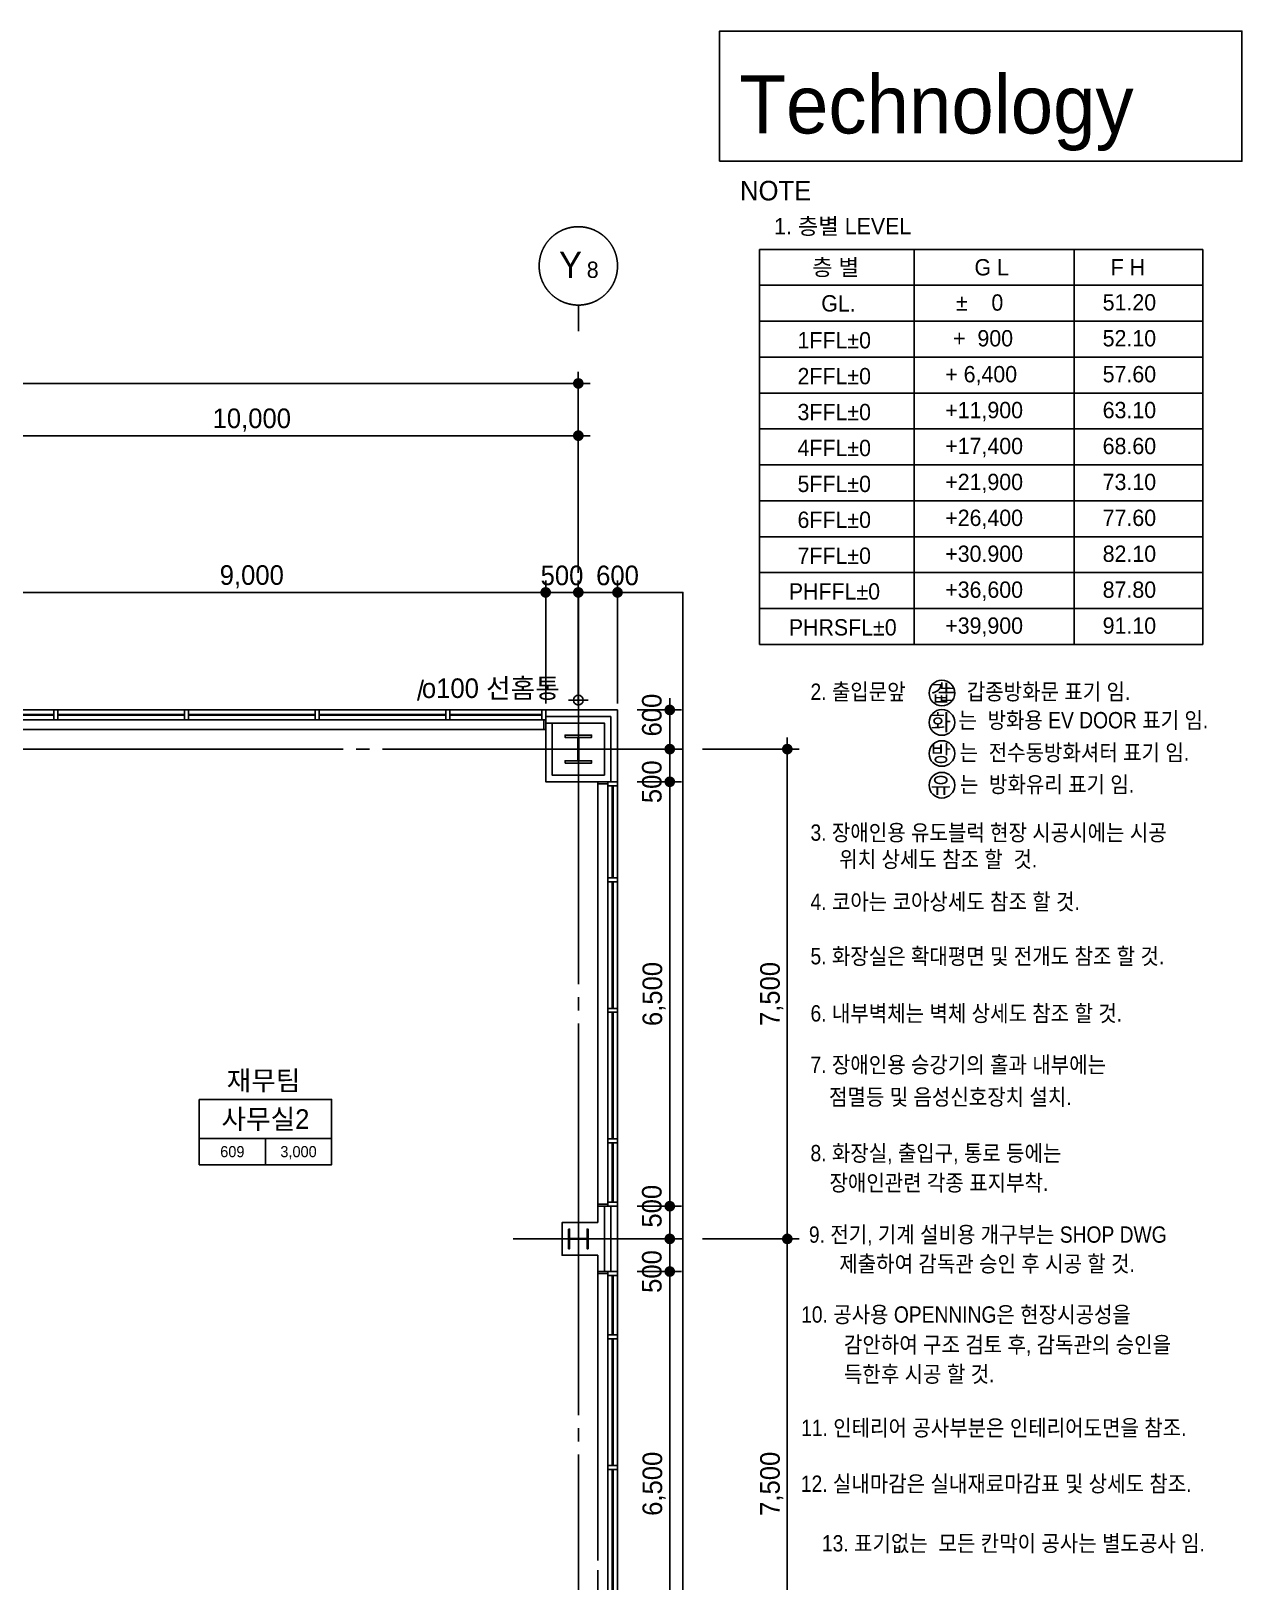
# Model space of a CAD drawing. Extents: x 14411873 to 14490035, y -1804798 to -1750552.
# Drawn here: x 14471493 to 14490035, y -1774303 to -1750552 of the extents above; entities that cross this region are included whole.
import ezdxf
from ezdxf.enums import TextEntityAlignment as Align

# ---------------------------------------------------------------- set-up
doc = ezdxf.new("R2010")
doc.units = 0
doc.header["$LTSCALE"] = 100
doc.header["$MEASUREMENT"] = 0
doc.header["$PDSIZE"] = -10
doc.linetypes.add('CEN', pattern=[66, 60, -2, 2, -2])
doc.layers.get('0').update_dxf_attribs({"linetype": 'CONTINUOUS'})
doc.layers.get('Defpoints').update_dxf_attribs({"linetype": 'CONTINUOUS'})
for name, color, linetype in [('0-내벽고정식', 7, 'CONTINUOUS'), ('8', 8, 'CONTINUOUS'), ('AXIS', 7, 'CEN'), ('CEN', 1, 'CEN'), ('COL', 2, 'CONTINUOUS'), ('col2', 3, 'CONTINUOUS'), ('DIM', 7, 'CONTINUOUS'), ('TEXT', 2, 'CONTINUOUS'), ('TEXT1', 7, 'CONTINUOUS'), ('WALL-1', 7, 'CONTINUOUS'), ('WALL-UNKNOWN', 3, 'CONTINUOUS'), ('WID', 4, 'CONTINUOUS'), ('WINE', 8, 'CONTINUOUS'), ('우수드레인', 8, 'CONTINUOUS')]:
    doc.layers.add(name, color=color, linetype=linetype)
doc.styles.add('HY울를도M', font='HYWULM.TTF')
doc.styles.add('굴림', font='H2HDRM.TTF')
doc.styles.add('돋음', font='Dotum.ttf', dxfattribs={"height": 3})
doc.dimstyles.new('DIM100', dxfattribs={"dimtxt": 300, "dimasz": 120, "dimexe": 1, "dimexo": 100, "dimgap": 60, "dimtad": 1, "dimdec": 4, "dimzin": 0, "dimdsep": 46, "dimlunit": 6, "dimtxsty": '굴림', "dimblk": 'DOTT', "dimcen": 0.09, "dimadec": 0, "dimazin": 0, "dimtfac": 1, "dimtdec": 4, "dimtofl": 0, "dimtmove": 2, "dimatfit": 2, "dimldrblk": 'DOTT', "dimfxl": 1, "dimtolj": 1, "dimtzin": 0, "dimarcsym": 0})
doc.dimstyles.new('DIM50', dxfattribs={"dimscale": 50, "dimtxt": 3, "dimasz": 1.2, "dimexe": 1, "dimexo": 1, "dimgap": 0.6, "dimtad": 1, "dimdec": 4, "dimzin": 0, "dimdsep": 46, "dimlunit": 6, "dimtxsty": '굴림', "dimblk": 'DOTT', "dimcen": 0.09, "dimadec": 0, "dimazin": 0, "dimtfac": 1, "dimtdec": 4, "dimtofl": 0, "dimtmove": 2, "dimatfit": 2, "dimldrblk": 'DOTT', "dimfxl": 1, "dimtolj": 1, "dimtzin": 0, "dimarcsym": 0})

# ---------------------------------------------------------------- blocks, each defined once
blk = doc.blocks.new('DOTT')
for p, q in [((-1.5, 0), (1.5, 0)), ((0, 1.5), (0, -1.5))]:
    blk.add_line(p, q)
at = {"color": 6, "const_width": 0.68}
blk.add_lwpolyline([(-0.34, 0, 1), (0.34, 0, 1)], format="xyb", close=True, dxfattribs=at)
blk = doc.blocks.new('*D23')
at = {"layer": 'Defpoints', "color": 0, "lineweight": -3}
for p in [(14479873, -1755949), (14419873, -1759149), (14479873, -1759149)]:
    blk.add_point(p, dxfattribs=at)
at = {"layer": 'DIM', "color": 7, "lineweight": -2}
for p, q in [((14419873, -1758849), (14419873, -1755849)), ((14479873, -1758849), (14479873, -1755849)), ((14419993, -1755949), (14479753, -1755949))]:
    blk.add_line(p, q, dxfattribs=at)
at = {"layer": 'DIM', "color": 7, "lineweight": -2, "xscale": 120, "yscale": 120, "zscale": 120, "rotation": 180}
blk.add_blockref('DOTT', (14419873, -1755949), dxfattribs=at)
at = {"layer": 'DIM', "color": 7, "lineweight": -2, "xscale": 120, "yscale": 120, "zscale": 120}
blk.add_blockref('DOTT', (14479873, -1755949), dxfattribs=at)
at = {"layer": 'DIM', "color": 3, "insert": (14449873, -1755710), "char_height": 300, "attachment_point": 5, "style": '굴림'}
blk.add_mtext('\\A1;60,000', dxfattribs=at)
blk = doc.blocks.new('*D29')
at = {"layer": 'Defpoints', "color": 0, "lineweight": -3}
for p in [(14479873, -1756749), (14469873, -1759149), (14479873, -1759149)]:
    blk.add_point(p, dxfattribs=at)
at = {"layer": 'DIM', "color": 7, "lineweight": -2}
for p, q in [((14469873, -1758849), (14469873, -1756649)), ((14469993, -1756749), (14479753, -1756749)), ((14479873, -1758849), (14479873, -1756649))]:
    blk.add_line(p, q, dxfattribs=at)
at = {"layer": 'DIM', "color": 7, "lineweight": -2, "xscale": 120, "yscale": 120, "zscale": 120, "rotation": 180}
blk.add_blockref('DOTT', (14469873, -1756749), dxfattribs=at)
at = {"layer": 'DIM', "color": 7, "lineweight": -2, "xscale": 120, "yscale": 120, "zscale": 120}
blk.add_blockref('DOTT', (14479873, -1756749), dxfattribs=at)
at = {"layer": 'DIM', "color": 3, "insert": (14474873, -1756511), "char_height": 300, "attachment_point": 5, "style": '굴림'}
blk.add_mtext('\\A1;10,000', dxfattribs=at)
blk = doc.blocks.new('BOMBOM_S')
at = {"color": 7}
blk.add_line((0, 0.4), (0, 0), dxfattribs=at)
blk.add_lwpolyline([(-0.6, 1, 1), (0.6, 1, 1), (-0.6, 1, 1)], format="xyb", dxfattribs=at)
at = {"color": 1, "style": '돋음'}
for tag, p, height in [('X', (-0.295, 0.816), 0.4), ('N', (0.129, 0.816), 0.25)]:
    blk.add_attdef(tag, p, '', height=height, dxfattribs=at)
blk = doc.blocks.new('*D42')
at = {"layer": 'Defpoints', "color": 0, "lineweight": -3}
for p in [(14481473, -1761549), (14483073, -1761549), (14481473, -1769049)]:
    blk.add_point(p, dxfattribs=at)
at = {"layer": 'DIM', "color": 7, "lineweight": -2}
for p, q in [((14481773, -1761549), (14483173, -1761549)), ((14483073, -1768929), (14483073, -1761669)), ((14481773, -1769049), (14483173, -1769049))]:
    blk.add_line(p, q, dxfattribs=at)
at = {"layer": 'DIM', "color": 7, "lineweight": -2, "xscale": 120, "yscale": 120, "zscale": 120}
for p, rotation in [((14483073, -1761549), 90), ((14483073, -1769049), 270)]:
    blk.add_blockref('DOTT', p, dxfattribs=dict(at, rotation=rotation))
at = {"layer": 'DIM', "color": 3, "insert": (14482835, -1765299), "char_height": 300, "attachment_point": 5, "rotation": 90, "style": '굴림'}
blk.add_mtext('\\A1;7,500', dxfattribs=at)
blk = doc.blocks.new('*D43')
at = {"layer": 'Defpoints', "color": 0, "lineweight": -3}
for p in [(14481473, -1769049), (14483073, -1769049), (14481473, -1776549)]:
    blk.add_point(p, dxfattribs=at)
at = {"layer": 'DIM', "color": 7, "lineweight": -2}
for p, q in [((14481773, -1769049), (14483173, -1769049)), ((14483073, -1776429), (14483073, -1769169)), ((14481773, -1776549), (14483173, -1776549))]:
    blk.add_line(p, q, dxfattribs=at)
at = {"layer": 'DIM', "color": 7, "lineweight": -2, "xscale": 120, "yscale": 120, "zscale": 120}
for p, rotation in [((14483073, -1769049), 90), ((14483073, -1776549), 270)]:
    blk.add_blockref('DOTT', p, dxfattribs=dict(at, rotation=rotation))
at = {"layer": 'DIM', "color": 3, "insert": (14482835, -1772799), "char_height": 300, "attachment_point": 5, "rotation": 90, "style": '굴림'}
blk.add_mtext('\\A1;7,500', dxfattribs=at)
blk = doc.blocks.new('*D70')
at = {"layer": 'Defpoints', "color": 0, "lineweight": -3, "ltscale": 3}
for p in [(14479373, -1759149), (14470373, -1760949), (14479373, -1760949)]:
    blk.add_point(p, dxfattribs=at)
at = {"layer": 'DIM', "color": 7, "lineweight": -2, "ltscale": 3}
for p, q in [((14470373, -1760849), (14470373, -1759148)), ((14470493, -1759149), (14479253, -1759149)), ((14479373, -1760849), (14479373, -1759148))]:
    blk.add_line(p, q, dxfattribs=at)
at = {"layer": 'DIM', "color": 7, "lineweight": -2, "ltscale": 3, "xscale": 120, "yscale": 120, "zscale": 120, "rotation": 180}
blk.add_blockref('DOTT', (14470373, -1759149), dxfattribs=at)
at = {"layer": 'DIM', "color": 7, "lineweight": -2, "ltscale": 3, "xscale": 120, "yscale": 120, "zscale": 120}
blk.add_blockref('DOTT', (14479373, -1759149), dxfattribs=at)
at = {"layer": 'DIM', "color": 3, "ltscale": 3, "insert": (14474873, -1758911), "char_height": 300, "attachment_point": 5, "style": '굴림'}
blk.add_mtext('\\A1;9,000', dxfattribs=at)
blk = doc.blocks.new('*D72')
at = {"layer": 'Defpoints', "color": 0, "lineweight": -3, "ltscale": 3}
for p in [(14479373, -1759149), (14479373, -1760949), (14479873, -1760949)]:
    blk.add_point(p, dxfattribs=at)
at = {"layer": 'DIM', "color": 7, "lineweight": -2, "ltscale": 3}
for p, q in [((14479373, -1760849), (14479373, -1759148)), ((14479753, -1759149), (14479493, -1759149)), ((14479873, -1760849), (14479873, -1759148))]:
    blk.add_line(p, q, dxfattribs=at)
at = {"layer": 'DIM', "color": 7, "lineweight": -2, "ltscale": 3, "xscale": 120, "yscale": 120, "zscale": 120, "rotation": 180}
blk.add_blockref('DOTT', (14479373, -1759149), dxfattribs=at)
at = {"layer": 'DIM', "color": 7, "lineweight": -2, "ltscale": 3, "xscale": 120, "yscale": 120, "zscale": 120}
blk.add_blockref('DOTT', (14479873, -1759149), dxfattribs=at)
at = {"layer": 'DIM', "color": 3, "ltscale": 3, "insert": (14479623, -1758891), "char_height": 300, "attachment_point": 5, "style": '굴림'}
blk.add_mtext('\\A1;500', dxfattribs=at)
blk = doc.blocks.new('*D95')
at = {"layer": 'Defpoints', "color": 0, "lineweight": -3, "ltscale": 3}
for p in [(14479873, -1759149), (14479873, -1760949), (14480473, -1760949)]:
    blk.add_point(p, dxfattribs=at)
at = {"layer": 'DIM', "color": 7, "lineweight": -2, "ltscale": 3}
for p, q in [((14479873, -1760849), (14479873, -1759148)), ((14480353, -1759149), (14479993, -1759149)), ((14480473, -1760849), (14480473, -1759148))]:
    blk.add_line(p, q, dxfattribs=at)
at = {"layer": 'DIM', "color": 7, "lineweight": -2, "ltscale": 3, "xscale": 120, "yscale": 120, "zscale": 120, "rotation": 180}
blk.add_blockref('DOTT', (14479873, -1759149), dxfattribs=at)
at = {"layer": 'DIM', "color": 7, "lineweight": -2, "ltscale": 3, "xscale": 120, "yscale": 120, "zscale": 120}
blk.add_blockref('DOTT', (14480473, -1759149), dxfattribs=at)
at = {"layer": 'DIM', "color": 3, "ltscale": 3, "insert": (14480473, -1758891), "char_height": 300, "attachment_point": 5, "style": '굴림'}
blk.add_mtext('\\A1;600', dxfattribs=at)
blk = doc.blocks.new('aw-6500a-300')
at = {"layer": 'WID'}
for points in [[(-300, 0), (-300, -30), (-150, -30), (-150, 0)], [(0, 0), (0, -60), (-150, -60), (-150, 0)], [(-69, -970), (-81, -970), (-81, -60), (-69, -60)], [(0, -970), (0, -1030), (-150, -1030), (-150, -970)], [(-69, -2970), (-81, -2970), (-81, -1030), (-69, -1030)], [(0, -2970), (0, -3030), (-150, -3030), (-150, -2970)], [(-69, -4970), (-81, -4970), (-81, -3030), (-69, -3030)], [(0, -4970), (0, -5030), (-150, -5030), (-150, -4970)], [(-69, -5030), (-81, -5030), (-81, -6440), (-69, -6440)], [(-300, -6470), (-300, -6500), (-150, -6500), (-150, -6470)], [(0, -6440), (0, -6500), (-150, -6500), (-150, -6440)]]:
    blk.add_lwpolyline(points, close=True, dxfattribs=at)
at = {"layer": 'WINE'}
for p, q in [((-150, 0), (-150, -6500)), ((0, 0), (0, -6500))]:
    blk.add_line(p, q, dxfattribs=at)
blk = doc.blocks.new('*D122')
at = {"layer": 'Defpoints', "color": 0, "lineweight": -3}
for p in [(14480473, -1762049), (14481273, -1762049), (14480473, -1768549)]:
    blk.add_point(p, dxfattribs=at)
at = {"layer": 'DIM', "color": 7, "lineweight": -2}
for p, q in [((14480773, -1762049), (14481373, -1762049)), ((14481273, -1768429), (14481273, -1762169)), ((14480773, -1768549), (14481373, -1768549))]:
    blk.add_line(p, q, dxfattribs=at)
at = {"layer": 'DIM', "color": 7, "lineweight": -2, "xscale": 120, "yscale": 120, "zscale": 120}
for p, rotation in [((14481273, -1762049), 90), ((14481273, -1768549), 270)]:
    blk.add_blockref('DOTT', p, dxfattribs=dict(at, rotation=rotation))
at = {"layer": 'DIM', "color": 3, "insert": (14481034, -1765299), "char_height": 300, "attachment_point": 5, "rotation": 90, "style": '굴림'}
blk.add_mtext('\\A1;6,500', dxfattribs=at)
blk = doc.blocks.new('*D123')
at = {"layer": 'Defpoints', "color": 0, "lineweight": -3}
for p in [(14480473, -1761549), (14481273, -1761549), (14480473, -1762049)]:
    blk.add_point(p, dxfattribs=at)
at = {"layer": 'DIM', "color": 7, "lineweight": -2}
for p, q in [((14480773, -1761549), (14481373, -1761549)), ((14481273, -1761929), (14481273, -1761669)), ((14480773, -1762049), (14481373, -1762049))]:
    blk.add_line(p, q, dxfattribs=at)
at = {"layer": 'DIM', "color": 7, "lineweight": -2, "xscale": 120, "yscale": 120, "zscale": 120}
for p, rotation in [((14481273, -1761549), 90), ((14481273, -1762049), 270)]:
    blk.add_blockref('DOTT', p, dxfattribs=dict(at, rotation=rotation))
at = {"layer": 'DIM', "color": 3, "insert": (14481000, -1762049), "char_height": 300, "attachment_point": 5, "rotation": 90, "style": '굴림'}
blk.add_mtext('\\A1;500', dxfattribs=at)
blk = doc.blocks.new('*D124')
at = {"layer": 'Defpoints', "color": 0, "lineweight": -3}
for p in [(14480473, -1768549), (14480473, -1769049), (14481273, -1769049)]:
    blk.add_point(p, dxfattribs=at)
at = {"layer": 'DIM', "color": 7, "lineweight": -2}
for p, q in [((14480773, -1768549), (14481373, -1768549)), ((14481273, -1768669), (14481273, -1768929)), ((14480773, -1769049), (14481373, -1769049))]:
    blk.add_line(p, q, dxfattribs=at)
at = {"layer": 'DIM', "color": 7, "lineweight": -2, "xscale": 120, "yscale": 120, "zscale": 120}
for p, rotation in [((14481273, -1768549), 90), ((14481273, -1769049), 270)]:
    blk.add_blockref('DOTT', p, dxfattribs=dict(at, rotation=rotation))
at = {"layer": 'DIM', "color": 3, "insert": (14481000, -1768549), "char_height": 300, "attachment_point": 5, "rotation": 90, "style": '굴림'}
blk.add_mtext('\\A1;500', dxfattribs=at)
blk = doc.blocks.new('*D125')
at = {"layer": 'Defpoints', "color": 0, "lineweight": -3}
for p in [(14480473, -1769549), (14480473, -1776049), (14481273, -1776049)]:
    blk.add_point(p, dxfattribs=at)
at = {"layer": 'DIM', "color": 7, "lineweight": -2}
for p, q in [((14480773, -1769549), (14481373, -1769549)), ((14481273, -1769669), (14481273, -1775929)), ((14480773, -1776049), (14481373, -1776049))]:
    blk.add_line(p, q, dxfattribs=at)
at = {"layer": 'DIM', "color": 7, "lineweight": -2, "xscale": 120, "yscale": 120, "zscale": 120}
for p, rotation in [((14481273, -1769549), 90), ((14481273, -1776049), 270)]:
    blk.add_blockref('DOTT', p, dxfattribs=dict(at, rotation=rotation))
at = {"layer": 'DIM', "color": 3, "insert": (14481034, -1772799), "char_height": 300, "attachment_point": 5, "rotation": 90, "style": '굴림'}
blk.add_mtext('\\A1;6,500', dxfattribs=at)
blk = doc.blocks.new('*D127')
at = {"layer": 'Defpoints', "color": 0, "lineweight": -3}
for p in [(14480473, -1769049), (14481273, -1769049), (14480473, -1769549)]:
    blk.add_point(p, dxfattribs=at)
at = {"layer": 'DIM', "color": 7, "lineweight": -2}
for p, q in [((14480773, -1769049), (14481373, -1769049)), ((14481273, -1769429), (14481273, -1769169)), ((14480773, -1769549), (14481373, -1769549))]:
    blk.add_line(p, q, dxfattribs=at)
at = {"layer": 'DIM', "color": 7, "lineweight": -2, "xscale": 120, "yscale": 120, "zscale": 120}
for p, rotation in [((14481273, -1769049), 90), ((14481273, -1769549), 270)]:
    blk.add_blockref('DOTT', p, dxfattribs=dict(at, rotation=rotation))
at = {"layer": 'DIM', "color": 3, "insert": (14481000, -1769549), "char_height": 300, "attachment_point": 5, "rotation": 90, "style": '굴림'}
blk.add_mtext('\\A1;500', dxfattribs=at)
blk = doc.blocks.new('*D128')
at = {"layer": 'Defpoints', "color": 0, "lineweight": -3}
for p in [(14480473, -1760949), (14480473, -1761549), (14481273, -1761549)]:
    blk.add_point(p, dxfattribs=at)
at = {"layer": 'DIM', "color": 7, "lineweight": -2}
for p, q in [((14480773, -1760949), (14481373, -1760949)), ((14481273, -1761069), (14481273, -1761429)), ((14480773, -1761549), (14481373, -1761549))]:
    blk.add_line(p, q, dxfattribs=at)
at = {"layer": 'DIM', "color": 7, "lineweight": -2, "xscale": 120, "yscale": 120, "zscale": 120}
for p, rotation in [((14481273, -1760949), 90), ((14481273, -1761549), 270)]:
    blk.add_blockref('DOTT', p, dxfattribs=dict(at, rotation=rotation))
at = {"layer": 'DIM', "color": 3, "insert": (14481000, -1761028), "char_height": 300, "attachment_point": 5, "rotation": 90, "style": '굴림'}
blk.add_mtext('\\A1;600', dxfattribs=at)
blk = doc.blocks.new('TT1')
at = {"layer": 'TEXT1'}
for p, q in [((-1013, -600), (1013, -600)), ((0, -600), (0, -1000))]:
    blk.add_line(p, q, dxfattribs=at)
blk.add_lwpolyline([(-1013, 0), (1013, 0), (1013, -1000), (-1013, -1000)], close=True, dxfattribs=at)

msp = doc.modelspace()

# ---------------------------------------------------------------- linework, layer by layer
at = {"layer": '0-내벽고정식'}
for p, q in [((14479373.21251, -1761249.19177), (14479373.21251, -1761249.19177)), ((14480173.21251, -1762049.19177), (14480173.21251, -1762049.19177)), ((14480173.21251, -1768799.19177), (14480173.21251, -1768549.19177)), ((14480173.21251, -1769549.19177), (14480173.21251, -1769299.19177))]:
    msp.add_line(p, q, dxfattribs=at)
for points in [[(14479373.21251, -1761249.19177), (14479373.21251, -1762049.19177), (14480173.21251, -1762049.19177)], [(14480173.21251, -1768799.19177), (14479623.21251, -1768799.19177), (14479623.21251, -1769299.19177), (14480173.21251, -1769299.19177)]]:
    msp.add_lwpolyline(points, dxfattribs=at)
at = {"layer": '8'}
for p, q in [((14482647.83557, -1753896.6152), (14482647.83557, -1759946.5547)), ((14482647.83557, -1753896.6152), (14489434.95656, -1753896.6152)), ((14485013.35085, -1753896.6152), (14485013.35085, -1759946.5547)), ((14487466.22969, -1753896.6152), (14487466.22969, -1759946.5547)), ((14489434.95656, -1753896.6152), (14489434.95656, -1759946.5547)), ((14482647.83557, -1754446.6097), (14489434.95656, -1754446.6097)), ((14482647.83557, -1754996.6042), (14489434.95656, -1754996.6042)), ((14482647.83557, -1755546.5987), (14489434.95656, -1755546.5987)), ((14482647.83557, -1756096.5932), (14489434.95656, -1756096.5932)), ((14482647.83557, -1756646.5877), (14489434.95656, -1756646.5877)), ((14482647.83557, -1757196.5822), (14489434.95656, -1757196.5822)), ((14482647.83557, -1757746.5767), (14489434.95656, -1757746.5767)), ((14482647.83557, -1758296.5712), (14489434.95656, -1758296.5712)), ((14482647.83557, -1758846.5657), (14489434.95656, -1758846.5657)), ((14482647.83557, -1759396.5602), (14489434.95656, -1759396.5602)), ((14482647.83557, -1759946.5547), (14489434.95656, -1759946.5547))]:
    msp.add_line(p, q, dxfattribs=at)
at = {"layer": '8', "ltscale": 3}
msp.add_lwpolyline([(14482034.95657, -1752546.6152), (14490034.95656, -1752546.6152), (14490034.95656, -1750552.37395), (14482034.95657, -1750552.37395)], close=True, dxfattribs=at)
at = {"layer": 'CEN', "linetype": 'CEN'}
for p, q in [((14479873.21251, -1759149.19177), (14479873.21251, -1799049.19177)), ((14479873.21251, -1759149.19177), (14479873.21251, -1799049.19177)), ((14417473.21251, -1761549.19177), (14481473.21251, -1761549.19177)), ((14478873.21251, -1769049.19177), (14481473.21251, -1769049.19177))]:
    msp.add_line(p, q, dxfattribs=at)
at = {"layer": 'COL'}
msp.add_lwpolyline([(14480273.21251, -1761949.19177), (14480273.21251, -1761149.19177), (14479473.21251, -1761149.19177), (14479473.21251, -1761949.19177)], close=True, dxfattribs=at)
at = {"layer": 'col2'}
for points in [[(14479669.71251, -1761763.19177), (14479669.71251, -1761728.19177), (14479863.21251, -1761728.19177), (14479863.21251, -1761370.19177), (14479669.71251, -1761370.19177), (14479669.71251, -1761335.19177), (14480076.71251, -1761335.19177), (14480076.71251, -1761370.19177), (14479883.21251, -1761370.19177), (14479883.21251, -1761728.19177), (14480076.71251, -1761728.19177), (14480076.71251, -1761763.19177)], [(14479723.21251, -1768899.19177), (14479738.21251, -1768899.19177), (14479738.21251, -1769044.19177), (14480008.21251, -1769044.19177), (14480008.21251, -1768899.19177), (14480023.21251, -1768899.19177), (14480023.21251, -1769199.19177), (14480008.21251, -1769199.19177), (14480008.21251, -1769054.19177), (14479738.21251, -1769054.19177), (14479738.21251, -1769199.19177), (14479723.21251, -1769199.19177)]]:
    msp.add_lwpolyline(points, close=True, dxfattribs=at)
at = {"layer": 'Defpoints', "color": 76}
msp.add_lwpolyline([(14417473.21251, -1799049.19177), (14481473.21251, -1799049.19177), (14481473.21251, -1759149.19177), (14417473.21251, -1759149.19177)], close=True, dxfattribs=at)
at = {"layer": 'TEXT'}
for centre in [(14485440.25481, -1760690.01407), (14485440.25481, -1761140.65516), (14485440.25481, -1761616.24265), (14485440.25481, -1762101.24158)]:
    msp.add_circle(centre, 196.32054, dxfattribs=at)
at = {"layer": 'WALL-1', "color": 4}
for p, q in [((14480373.21251, -1762049.19177), (14480373.21251, -1761049.19177)), ((14480473.21251, -1762049.19177), (14480473.21251, -1760949.19177)), ((14480273.21251, -1761949.19177), (14480273.21251, -1761149.19177)), ((14480273.21251, -1769549.19177), (14480273.21251, -1768549.19177)), ((14480373.21251, -1769549.19177), (14480373.21251, -1768549.19177)), ((14480473.21251, -1769549.19177), (14480473.21251, -1768549.19177))]:
    msp.add_line(p, q, dxfattribs=at)
at = {"layer": 'WALL-UNKNOWN', "color": 4}
for p, q in [((14479373.21251, -1760949.19177), (14480473.21251, -1760949.19177)), ((14479373.21251, -1761049.19177), (14480373.21251, -1761049.19177)), ((14479373.21251, -1761149.19177), (14480273.21251, -1761149.19177))]:
    msp.add_line(p, q, dxfattribs=at)
at = {"layer": 'WID'}
for points in [[(14471843.21251, -1761018.19177), (14471843.21251, -1761030.19177), (14470433.21251, -1761030.18882), (14470433.21251, -1761018.18882)], [(14471843.21251, -1760949.19177), (14471903.21251, -1760949.19177), (14471903.21251, -1761099.19177), (14471843.21251, -1761099.19177)], [(14473843.21251, -1761018.19177), (14473843.21251, -1761030.19177), (14471903.21251, -1761030.19177), (14471903.21251, -1761018.19177)], [(14473843.21251, -1760949.19177), (14473903.21251, -1760949.19177), (14473903.21251, -1761099.19177), (14473843.21251, -1761099.19177)], [(14475843.21251, -1761018.19177), (14475843.21251, -1761030.19177), (14473903.21251, -1761030.19177), (14473903.21251, -1761018.19177)], [(14475843.21251, -1760949.19177), (14475903.21251, -1760949.19177), (14475903.21251, -1761099.19177), (14475843.21251, -1761099.19177)], [(14477843.21251, -1761018.19177), (14477843.21251, -1761030.19177), (14475903.21251, -1761030.19177), (14475903.21251, -1761018.19177)], [(14477843.21251, -1760949.19177), (14477903.21251, -1760949.19177), (14477903.21251, -1761099.19177), (14477843.21251, -1761099.19177)], [(14477903.21251, -1761018.19177), (14477903.21251, -1761030.19177), (14479313.21251, -1761030.18882), (14479313.21251, -1761018.18882)], [(14479313.21251, -1760949.19177), (14479373.21251, -1760949.19177), (14479373.21251, -1761099.19177), (14479313.21251, -1761099.19177)], [(14479343.21251, -1761249.19177), (14479373.21251, -1761249.19177), (14479373.21251, -1761099.19177), (14479343.21251, -1761099.19177)], [(14480173.21251, -1762079.19177), (14480173.21251, -1762049.19177), (14480323.21251, -1762049.19177), (14480323.21251, -1762079.19177)], [(14480473.21251, -1762109.19177), (14480473.21251, -1762049.19177), (14480323.21251, -1762049.19177), (14480323.21251, -1762109.19177)], [(14480404.21251, -1763519.19177), (14480392.21251, -1763519.19177), (14480392.21547, -1762109.19177), (14480404.21547, -1762109.19177)], [(14480473.21251, -1763579.19177), (14480473.21251, -1763519.19177), (14480323.21251, -1763519.19177), (14480323.21251, -1763579.19177)], [(14480404.21251, -1763579.19177), (14480392.21251, -1763579.19177), (14480392.21251, -1765519.19177), (14480404.21251, -1765519.19177)], [(14480473.21251, -1765579.19177), (14480473.21251, -1765519.19177), (14480323.21251, -1765519.19177), (14480323.21251, -1765579.19177)], [(14480404.21251, -1765579.19177), (14480392.21251, -1765579.19177), (14480392.21251, -1767519.19177), (14480404.21251, -1767519.19177)], [(14480473.21251, -1767579.19177), (14480473.21251, -1767519.19177), (14480323.21251, -1767519.19177), (14480323.21251, -1767579.19177)], [(14480404.21251, -1767579.19177), (14480392.21251, -1767579.19177), (14480392.21547, -1768489.19177), (14480404.21547, -1768489.19177)], [(14480173.21251, -1768549.19177), (14480173.21251, -1768519.19177), (14480323.21251, -1768519.19177), (14480323.21251, -1768549.19177)], [(14480473.21251, -1768549.19177), (14480473.21251, -1768489.19177), (14480323.21251, -1768489.19177), (14480323.21251, -1768549.19177)]]:
    msp.add_lwpolyline(points, close=True, dxfattribs=at)
at = {"layer": 'WINE'}
for p, q in [((14470373.21251, -1760949.19177), (14479373.21251, -1760949.19177)), ((14470373.21251, -1761099.19177), (14479373.21251, -1761099.19177)), ((14470373.21251, -1761249.19177), (14479373.21251, -1761249.19177)), ((14480173.21251, -1762049.19177), (14480173.21251, -1768549.19177)), ((14480323.21251, -1768549.19177), (14480323.21251, -1762049.19177)), ((14480473.21251, -1768549.19177), (14480473.21251, -1762049.19177)), ((14480173.21251, -1773974.19177), (14480173.21251, -1769549.19177)), ((14480173.21251, -1776049.19177), (14480173.21251, -1774124.19177))]:
    msp.add_line(p, q, dxfattribs=at)
at = {"layer": '우수드레인', "color": 1, "ltscale": 2}
for p, q in [((14480023.21251, -1760798.9347), (14479723.21251, -1760798.9347)), ((14479973.21251, -1760798.9347), (14479773.21251, -1760798.9347)), ((14479873.21251, -1760648.9347), (14479873.21251, -1760948.9347)), ((14479873.21251, -1760698.9347), (14479873.21251, -1760898.9347))]:
    msp.add_line(p, q, dxfattribs=at)
at = {"layer": '우수드레인', "color": 7, "ltscale": 2}
msp.add_circle((14479873.21251, -1760798.9347), 75, dxfattribs=at)

# ---------------------------------------------------------------- block references
at = {"layer": 'AXIS', "xscale": 1000, "yscale": 1000, "zscale": 1000}
msp.add_blockref('BOMBOM_S', (14479873.21251, -1755149.19177), dxfattribs=at).add_auto_attribs({'X': 'Y', 'N': '8'})
at = {"layer": 'TEXT1'}
msp.add_blockref('TT1', (14475081.97638, -1766913.03868), dxfattribs=at)
at = {"layer": 'WID'}
msp.add_blockref('aw-6500a-300', (14480473.21251, -1769549.19177), dxfattribs=at)

# ---------------------------------------------------------------- texts
at = {"layer": 'TEXT', "style": 'HY울를도M'}
for s, p in [('1. 층별 LEVEL', (14482870.67216, -1753665.32638)), ('층 별', (14483452.73045, -1754295.35493)), ('G L', (14485938.87966, -1754295.35493)), ('F H', (14488025.52209, -1754295.35493)), ('GL.', (14483592.9142, -1754847.84867)), (' %%P    0', (14485564.31862, -1754834.99968)), ('51.20', (14487901.75296, -1754832.06976)), ('1FFL%%P0', (14483229.39198, -1755412.11861)), ('+  900', (14485611.46589, -1755382.06426)), ('52.10', (14487901.75296, -1755382.06426)), ('2FFL%%P0', (14483229.39198, -1755962.11311)), ('+ 6,400', (14485491.1613, -1755932.05876)), ('57.60', (14487901.75296, -1755932.05876)), ('3FFL%%P0', (14483229.39198, -1756512.10761)), ('+11,900', (14485491.1613, -1756482.05326)), ('63.10', (14487901.75296, -1756482.05326)), ('4FFL%%P0', (14483229.39198, -1757062.10211)), ('+17,400', (14485491.1613, -1757032.04776)), ('68.60', (14487901.75296, -1757032.04776)), ('5FFL%%P0', (14483229.39198, -1757612.09661)), ('+21,900', (14485491.1613, -1757582.04226)), ('73.10', (14487901.75296, -1757582.04226)), ('6FFL%%P0', (14483229.39198, -1758162.09111)), ('+26,400', (14485491.1613, -1758132.03676)), ('77.60', (14487901.75296, -1758132.03676)), ('7FFL%%P0', (14483229.39198, -1758712.08561)), ('+30.900', (14485491.1613, -1758682.03126)), ('82.10', (14487901.75296, -1758682.03126)), ('PHFFL%%P0', (14483096.00757, -1759259.08416)), ('+36,600', (14485491.1613, -1759232.02576)), ('87.80', (14487901.75296, -1759232.02576)), ('PHRSFL%%P0', (14483096.00757, -1759809.07866)), ('+39,900', (14485491.1613, -1759782.02026)), ('91.10', (14487901.75296, -1759782.02026)), ('갑', (14485267.42662, -1760813.39544)), ('화', (14485267.42662, -1761264.03653)), ('방', (14485267.42662, -1761739.62402)), ('유', (14485267.42662, -1762224.62295))]:
    msp.add_text(s, height=250, dxfattribs=at).set_placement(p)
at = {"layer": 'TEXT', "style": 'HY울를도M', "width": 0.9}
for s, p in [('2. 출입문앞      는  갑종방화문 표기 임.', (14483428.02748, -1760669.7684)), ('는  방화용 EV DOOR 표기 임.', (14485693.25344, -1761105.7629)), ('는  전수동방화셔터 표기 임.', (14485710.85592, -1761601.10067)), ('는  방화유리 표기 임.', (14485715.34666, -1762089.35481)), ('3. 장애인용 유도블럭 현장 시공시에는 시공', (14483428.02748, -1762827.24158)), ('위치 상세도 참조 할  것.', (14483868.3387, -1763235.69444)), ('4. 코아는 코아상세도 참조 할 것.', (14483428.02748, -1763885.7064)), ('5. 화장실은 확대평면 및 전개도 참조 할 것.', (14483428.02748, -1764720.04269)), ('6. 내부벽체는 벽체 상세도 참조 할 것.', (14483428.02748, -1765595.25864)), ('7. 장애인용 승강기의 홀과 내부에는', (14483428.02748, -1766381.26252)), ('    점멸등 및 음성신호장치 설치.', (14483384.63288, -1766875.7404)), ('8. 화장실, 출입구, 통로 등에는', (14483428.02748, -1767735.45768)), ('    장애인관련 각종 표지부착.', (14483391.1796, -1768190.36844))]:
    msp.add_text(s, height=250, dxfattribs=at).set_placement(p, align=Align.MIDDLE_LEFT)
for s, p in [('9. 전기, 기계 설비용 개구부는 SHOP DWG', (14483403.79263, -1769107.60318)), ('제출하여 감독관 승인 후 시공 할 것.', (14483869.06273, -1769554.82746)), ('10. 공사용 OPENNING은 현장시공성을', (14483284.96221, -1770331.8576)), ('감안하여 구조 검토 후, 감독관의 승인을 ', (14483940.39396, -1770793.90208)), ('득한후 시공 할 것.', (14483940.39396, -1771245.05646)), ('11. 인테리어 공사부분은 인테리어도면을 참조.', (14483284.96221, -1772067.04416)), ('12. 실내마감은 실내재료마감표 및 상세도 참조.', (14483280.81545, -1772922.8543))]:
    msp.add_text(s, height=250, dxfattribs=at).set_placement(p)
msp.add_text('13. 표기없는  모든 칸막이 공사는 별도공사 임.', height=250, dxfattribs=at).set_placement((14486535.47137, -1773835.46066), align=Align.CENTER)
at = {"layer": 'TEXT1', "ltscale": 0.85, "style": 'HY울를도M'}
msp.add_text('Technology', height=892.41075, dxfattribs=at).set_placement((14482340.20176, -1752120.93997))
at = {"layer": 'TEXT1', "style": 'HY울를도M'}
msp.add_text('NOTE', height=300, dxfattribs=at).set_placement((14482349.10109, -1753146.6152))
for s, p in [('/', (14477455.62098, -1760646.75628)), ('o100 선홈통', (14478533.62098, -1760609.75628))]:
    msp.add_text(s, height=300, dxfattribs=at).set_placement(p, align=Align.MIDDLE)
for s, p in [('재무팀', (14475052.51219, -1766774.39877)), ('사무실2', (14475081.97638, -1767363.82876))]:
    msp.add_text(s, height=300, dxfattribs=at).set_placement(p, align=Align.CENTER)
at = {"layer": 'TEXT1', "color": 2, "style": 'HY울를도M'}
msp.add_text('609', height=170, dxfattribs=at).set_placement((14474575.22843, -1767712.95868), align=Align.MIDDLE_CENTER)
at = {"layer": 'TEXT1', "style": 'HY울를도M'}
msp.add_text('3,000', height=170, dxfattribs=at).set_placement((14475588.72434, -1767712.95868), align=Align.MIDDLE_CENTER)

# ---------------------------------------------------------------- dimensions: what is measured, and where the dimension line sits
at = {"layer": 'DIM'}
for base, p1, p2, picture, middle in [((14479873.2125148997, -1755949.19177466), (14419873.2125148997, -1759149.19177466), (14479873.2125148997, -1759149.19177466), '*D23', (14449873.2125148997, -1755710.153550246)), ((14479873.21251, -1756749.19177), (14469873.21251, -1759149.19177), (14479873.21251, -1759149.19177), '*D29', (14474873.21251, -1756510.52346))]:
    dim = msp.add_linear_dim(base=base, p1=p1, p2=p2, dimstyle='DIM50', override={"dimscale": 100, "dimexo": 3}, dxfattribs=at)
    dim.commit()
    dim.dimension.update_dxf_attribs({"geometry": picture, "text_midpoint": middle})
at = {"layer": 'DIM', "ltscale": 3}
dim = msp.add_linear_dim(base=(14479373.21251, -1759149.19177), p1=(14470373.21251, -1760949.19177), p2=(14479373.21251, -1760949.19177), dimstyle='DIM100', dxfattribs=at)
dim.commit()
dim.dimension.update_dxf_attribs({"geometry": '*D70', "text_midpoint": (14474873.21251, -1758910.52346)})
dim = msp.add_linear_dim(base=(14479373.21251, -1759149.19177), p1=(14479873.21251, -1760949.19177), p2=(14479373.21251, -1760949.19177), angle=180, dimstyle='DIM100', dxfattribs=at)
dim.commit()
dim.dimension.update_dxf_attribs({"geometry": '*D72', "text_midpoint": (14479623.21251, -1758891.17575)})
dim = msp.add_linear_dim(base=(14479873.21251, -1759149.19177), p1=(14480473.21251, -1760949.19177), p2=(14479873.21251, -1760949.19177), angle=180, dimstyle='DIM100', dxfattribs=at)
dim.commit()
dim.dimension.update_dxf_attribs({"geometry": '*D95', "text_midpoint": (14480473.21251, -1758890.80583), "dimtype": 128})
at = {"layer": 'DIM'}
for base, p1, p2, angle, picture, middle in [((14481273.21251, -1761549.19177), (14480473.21251, -1760949.19177), (14480473.21251, -1761549.19177), 90, '*D128', (14481000.29032, -1761027.87227)), ((14481273.21251, -1761549.19177), (14480473.21251, -1762049.19177), (14480473.21251, -1761549.19177), 270, '*D123', (14481000.29032, -1762049.19177)), ((14481273.21251, -1769049.19177), (14480473.21251, -1768549.19177), (14480473.21251, -1769049.19177), 90, '*D124', (14481000.29032, -1768549.19177)), ((14481273.21251, -1769049.19177), (14480473.21251, -1769549.19177), (14480473.21251, -1769049.19177), 270, '*D127', (14481000.29032, -1769549.19177))]:
    dim = msp.add_linear_dim(base=base, p1=p1, p2=p2, angle=angle, dimstyle='DIM50', override={"dimscale": 100, "dimexo": 3}, dxfattribs=at)
    dim.commit()
    dim.dimension.update_dxf_attribs({"geometry": picture, "text_midpoint": middle, "dimtype": 128})
for base, p1, p2, angle, picture, middle in [((14483073.21251, -1761549.19177), (14481473.21251, -1769049.19177), (14481473.21251, -1761549.19177), 90, '*D42', (14482834.5442, -1765299.19177)), ((14481273.21251, -1762049.19177), (14480473.21251, -1768549.19177), (14480473.21251, -1762049.19177), 270, '*D122', (14481034.17429, -1765299.19177)), ((14483073.21251, -1769049.19177), (14481473.21251, -1776549.19177), (14481473.21251, -1769049.19177), 90, '*D43', (14482834.5442, -1772799.19177)), ((14481273.21251, -1776049.19177), (14480473.21251, -1769549.19177), (14480473.21251, -1776049.19177), 90, '*D125', (14481034.17429, -1772799.19177))]:
    dim = msp.add_linear_dim(base=base, p1=p1, p2=p2, angle=angle, dimstyle='DIM50', override={"dimscale": 100, "dimexo": 3}, dxfattribs=at)
    dim.commit()
    dim.dimension.update_dxf_attribs({"geometry": picture, "text_midpoint": middle})

doc.saveas('drawing.dxf')
